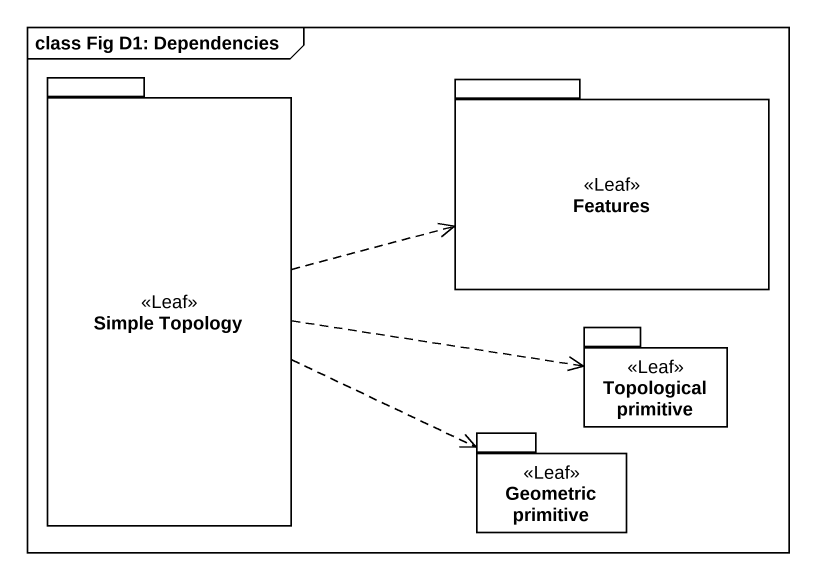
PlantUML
@startuml
mainframe class Fig D1: Dependencies
package "Simple Topology" as Simple_Topology <<Leaf>> {
}
package Features <<Leaf>> {
}
package "Topological primitive" as Topological_primitive <<Leaf>> {
}
package "Geometric primitive" as Geometric_primitive <<Leaf>> {
}
Simple_Topology .right.> Features
Simple_Topology .right.> Topological_primitive
Simple_Topology .right.> Geometric_primitive
@enduml
